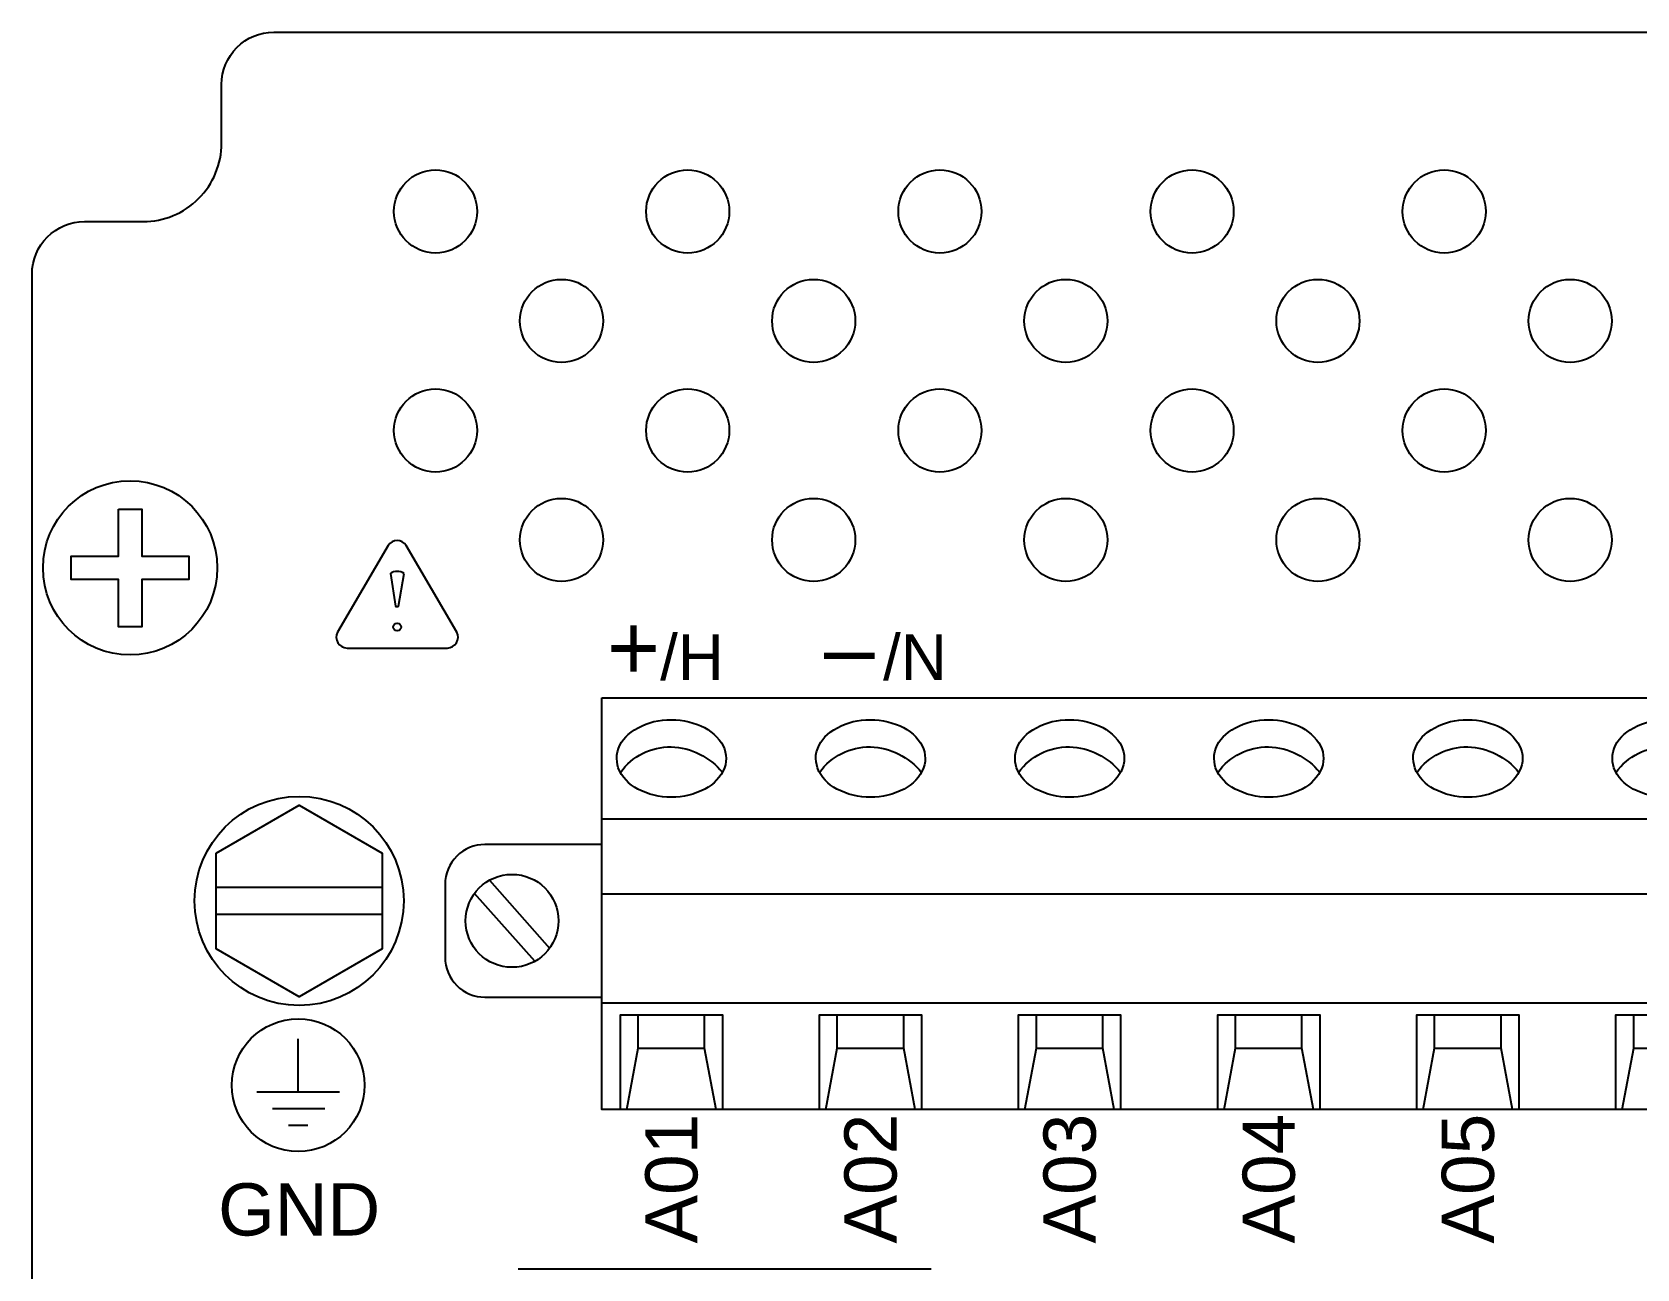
# Model space of a CAD drawing. Extents: x 1.1 to 23.7, y 0.2 to 17.2.
# Drawn here: x 16.63 to 19.048, y 6.999 to 8.862 of the extents above; entities that cross this region are included whole.
import ezdxf

# ---------------------------------------------------------------- set-up
doc = ezdxf.new("R2010")
doc.units = 0
doc.header["$MEASUREMENT"] = 0
for name, color, linetype in [('2_01__00__NO_ETH__EIA-232', 7, 'CONTINUOUS'), ('2_02__01__NO_ETH__EIA-485', 7, 'CONTINUOUS'), ('2_08__10__FO__NO_ETH__EIA-', 7, 'CONTINUOUS'), ('2_09__11__FO__NO_ETH__EIA-', 7, 'CONTINUOUS'), ('7_00______DWG_', 7, 'CONTINUOUS')]:
    doc.layers.add(name, color=color, linetype=linetype)
doc.styles.add('ARIAL', font='arial.ttf')

msp = doc.modelspace()

# ---------------------------------------------------------------- linework, layer by layer
at = {"layer": '2_01__00__NO_ETH__EIA-232'}
msp.add_line((17.3624, 6.9992), (17.9844, 6.9992), dxfattribs=at)
at = {"layer": '2_02__01__NO_ETH__EIA-485'}
msp.add_line((17.3624, 6.9992), (17.9844, 6.9992), dxfattribs=at)
at = {"layer": '2_08__10__FO__NO_ETH__EIA-'}
msp.add_line((17.3624, 6.9992), (17.9844, 6.9992), dxfattribs=at)
at = {"layer": '2_09__11__FO__NO_ETH__EIA-'}
msp.add_line((17.3624, 6.9992), (17.9844, 6.9992), dxfattribs=at)
at = {"layer": '7_00______DWG_'}
for points in [[(16.9941, 8.8621), (21.6595, 8.8621, -0.414214), (21.7382, 8.7834), (21.7382, 8.6948, 0.414214), (21.8563, 8.5767), (21.9449, 8.5767, -0.414214), (22.0236, 8.498), (22.0236, 1.9428, -0.414214), (21.9449, 1.8641), (21.8563, 1.8641, 0.414214), (21.7382, 1.746), (21.7382, 1.6574, -0.414214), (21.6595, 1.5787), (16.9941, 1.5787, -0.414214), (16.9154, 1.6574), (16.9154, 1.746, 0.414214), (16.7973, 1.8641), (16.7087, 1.8641, -0.414214), (16.6299, 1.9428), (16.6299, 8.498, -0.414214), (16.7087, 8.5767), (16.7973, 8.5767, 0.414214), (16.9154, 8.6948), (16.9154, 8.7834, -0.414214)], [(17.1665, 8.089), (17.0901, 7.9584, 0.555022), (17.1044, 7.9344), (17.2556, 7.9344, 0.555022), (17.2699, 7.9584), (17.1935, 8.089, 0.531445)], [(17.1903, 8.0466, 0.299493), (17.1697, 8.0466), (17.1777, 7.9976), (17.1784, 7.997), (17.1816, 7.997), (17.1822, 7.9976), (17.1903, 8.0466)], [(17.5109, 7.7729, -0.203751), (17.5324, 7.8076, -0.133265), (17.5795, 7.8256, -0.119641), (17.6323, 7.8193, -0.162293), (17.6686, 7.7915, -0.234436), (17.673, 7.7537, -0.182264), (17.6437, 7.722, -0.124648), (17.5931, 7.7097, -0.124648), (17.5424, 7.722, -0.184228), (17.5131, 7.7537, -0.072555)], [(17.8109, 7.7729, -0.203751), (17.8324, 7.8076, -0.133265), (17.8795, 7.8256, -0.119641), (17.9323, 7.8193, -0.162293), (17.9686, 7.7915, -0.234436), (17.973, 7.7537, -0.182264), (17.9437, 7.722, -0.124648), (17.8931, 7.7097, -0.124648), (17.8424, 7.722, -0.184228), (17.8131, 7.7537, -0.072555)], [(18.1109, 7.7729, -0.203751), (18.1324, 7.8076, -0.133265), (18.1795, 7.8256, -0.119641), (18.2323, 7.8193, -0.162293), (18.2686, 7.7915, -0.234436), (18.273, 7.7537, -0.182264), (18.2437, 7.722, -0.124648), (18.1931, 7.7097, -0.124648), (18.1424, 7.722, -0.184228), (18.1131, 7.7537, -0.072555)], [(18.4109, 7.7729, -0.203751), (18.4324, 7.8076, -0.133265), (18.4795, 7.8256, -0.119641), (18.5323, 7.8193, -0.162293), (18.5686, 7.7915, -0.234436), (18.573, 7.7537, -0.182264), (18.5437, 7.722, -0.124648), (18.4931, 7.7097, -0.124648), (18.4424, 7.722, -0.184228), (18.4131, 7.7537, -0.072555)], [(18.7109, 7.7729, -0.203751), (18.7324, 7.8076, -0.133265), (18.7795, 7.8256, -0.119641), (18.8323, 7.8193, -0.162293), (18.8686, 7.7915, -0.234436), (18.873, 7.7537, -0.182264), (18.8437, 7.722, -0.124648), (18.7931, 7.7097, -0.124648), (18.7424, 7.722, -0.184228), (18.7131, 7.7537, -0.072555)], [(19.0109, 7.7729, -0.203751), (19.0324, 7.8076, -0.133265), (19.0795, 7.8256, -0.119641), (19.1323, 7.8193, -0.162293), (19.1686, 7.7915, -0.234436), (19.173, 7.7537, -0.182264), (19.1437, 7.722, -0.124648), (19.0931, 7.7097, -0.124648), (19.0424, 7.722, -0.184228), (19.0131, 7.7537, -0.072555)]]:
    msp.add_lwpolyline(points, format="xyb", close=True, dxfattribs=at)
for points in [[(16.7601, 8.1437), (16.7951, 8.1437), (16.7951, 8.0726), (16.8662, 8.0726), (16.8662, 8.0376), (16.7951, 8.0376), (16.7951, 7.9665), (16.7601, 7.9665), (16.7601, 8.0376), (16.689, 8.0376), (16.689, 8.0726), (16.7601, 8.0726)], [(17.4881, 7.8595), (19.1981, 7.8595), (19.1981, 7.2395), (17.4881, 7.2395)], [(16.9073, 7.6256), (17.0323, 7.6978), (17.1573, 7.6256), (17.1573, 7.4813), (17.0323, 7.4091), (16.9073, 7.4813)]]:
    msp.add_lwpolyline(points, close=True, dxfattribs=at)
for points in [[(17.5163, 7.747, -0.246683), (17.5929, 7.7855, -0.217208), (17.6699, 7.7471)], [(17.8163, 7.747, -0.246683), (17.8929, 7.7855, -0.217208), (17.9699, 7.7471)], [(18.1163, 7.747, -0.246683), (18.1929, 7.7855, -0.217208), (18.2699, 7.7471)], [(18.4163, 7.747, -0.246683), (18.4929, 7.7855, -0.217208), (18.5699, 7.7471)], [(18.7163, 7.747, -0.246683), (18.7929, 7.7855, -0.217208), (18.8699, 7.7471)], [(19.0163, 7.747, -0.246683), (19.0929, 7.7855, -0.217208), (19.1699, 7.7471)], [(17.4881, 7.6385), (17.3121, 7.6385, 0.414214), (17.2521, 7.5785), (17.2521, 7.4685, 0.414214), (17.3121, 7.4085), (17.4881, 7.4085)]]:
    msp.add_lwpolyline(points, format="xyb", dxfattribs=at)
for points in [[(19.1981, 7.6765), (17.4881, 7.6765)], [(17.1573, 7.5735), (16.9073, 7.5735)], [(17.3189, 7.5846), (17.4097, 7.4824)], [(17.3873, 7.4625), (17.2965, 7.5647)], [(19.1981, 7.5635), (17.4881, 7.5635)], [(16.9073, 7.5335), (17.1573, 7.5335)], [(19.1981, 7.3995), (17.4881, 7.3995)], [(17.5163, 7.2395), (17.5163, 7.3819), (17.6699, 7.3819), (17.6699, 7.2395)], [(17.5258, 7.2395), (17.5431, 7.3315), (17.5431, 7.3819)], [(17.6604, 7.2395), (17.6431, 7.3315), (17.6431, 7.3819)], [(17.8163, 7.2395), (17.8163, 7.3819), (17.9699, 7.3819), (17.9699, 7.2395)], [(17.8258, 7.2395), (17.8431, 7.3315), (17.8431, 7.3819)], [(17.9604, 7.2395), (17.9431, 7.3315), (17.9431, 7.3819)], [(18.1163, 7.2395), (18.1163, 7.3819), (18.2699, 7.3819), (18.2699, 7.2395)], [(18.1258, 7.2395), (18.1431, 7.3315), (18.1431, 7.3819)], [(18.2604, 7.2395), (18.2431, 7.3315), (18.2431, 7.3819)], [(18.4163, 7.2395), (18.4163, 7.3819), (18.5699, 7.3819), (18.5699, 7.2395)], [(18.4258, 7.2395), (18.4431, 7.3315), (18.4431, 7.3819)], [(18.5604, 7.2395), (18.5431, 7.3315), (18.5431, 7.3819)], [(18.7163, 7.2395), (18.7163, 7.3819), (18.8699, 7.3819), (18.8699, 7.2395)], [(18.7258, 7.2395), (18.7431, 7.3315), (18.7431, 7.3819)], [(18.8604, 7.2395), (18.8431, 7.3315), (18.8431, 7.3819)], [(19.0163, 7.2395), (19.0163, 7.3819), (19.1699, 7.3819), (19.1699, 7.2395)], [(19.0258, 7.2395), (19.0431, 7.3315), (19.0431, 7.3819)], [(17.0309, 7.2658), (17.0309, 7.3458)], [(17.5431, 7.3315), (17.6431, 7.3315)], [(17.8431, 7.3315), (17.9431, 7.3315)], [(18.1431, 7.3315), (18.2431, 7.3315)], [(18.4431, 7.3315), (18.5431, 7.3315)], [(18.7431, 7.3315), (18.8431, 7.3315)], [(19.0431, 7.3315), (19.1431, 7.3315)], [(16.9687, 7.2658), (17.0932, 7.2658)], [(16.9921, 7.2408), (17.0709, 7.2408)], [(17.0165, 7.2158), (17.0454, 7.2158)]]:
    msp.add_lwpolyline(points, dxfattribs=at)
for centre, radius in [((17.2378, 8.592), 0.0626), ((17.6177, 8.592), 0.0626), ((17.9977, 8.592), 0.0626), ((18.3776, 8.592), 0.0626), ((18.7575, 8.592), 0.0626), ((17.4276, 8.4271), 0.0626), ((17.8075, 8.4271), 0.0626), ((18.1874, 8.4271), 0.0626), ((18.5673, 8.4271), 0.0626), ((18.9473, 8.4271), 0.0626), ((17.2378, 8.2621), 0.0626), ((17.6177, 8.2621), 0.0626), ((17.9977, 8.2621), 0.0626), ((18.3776, 8.2621), 0.0626), ((18.7575, 8.2621), 0.0626), ((16.7776, 8.0551), 0.1312), ((17.4276, 8.0972), 0.0626), ((17.8075, 8.0972), 0.0626), ((18.1874, 8.0972), 0.0626), ((18.5673, 8.0972), 0.0626), ((18.9473, 8.0972), 0.0626), ((17.18, 7.966), 0.0059), ((17.0323, 7.5535), 0.1575), ((17.3531, 7.5235), 0.07), ((17.0309, 7.2759), 0.1)]:
    msp.add_circle(centre, radius, dxfattribs=at)

# ---------------------------------------------------------------- texts
at = {"layer": '7_00______DWG_', "style": 'ARIAL'}
for s, height, p in [('+', 0.0983, (17.496, 7.8862)), ('/H', 0.06883, (17.5762, 7.8862)), ('/N', 0.06883, (17.9121, 7.8862)), ('–', 0.0983, (17.8232, 7.8862)), ('GND', 0.07867, (16.9102, 7.0495))]:
    msp.add_text(s, height=height, dxfattribs=at).set_placement(p)
for s, p in [('A04', (18.5324, 7.0374)), ('A01', (17.6324, 7.0374)), ('A02', (17.9324, 7.0374)), ('A03', (18.2324, 7.0374)), ('A05', (18.8324, 7.0374))]:
    msp.add_text(s, height=0.07867, rotation=90, dxfattribs=at).set_placement(p)

doc.saveas('drawing.dxf')
